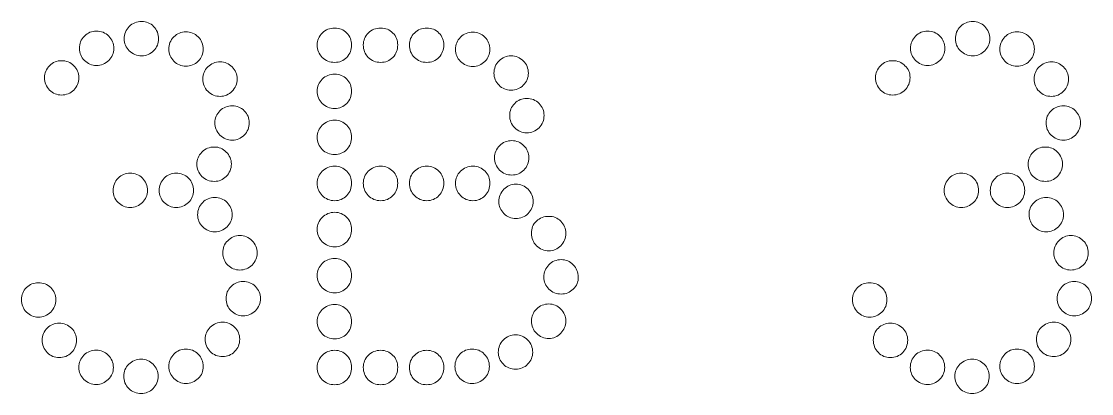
# Model space of a CAD drawing. Header units: inches. Extents: x 45 to 1248, y 45 to 200.
# Drawn here: x 812.3 to 961.4, y 45.5 to 97.3 of the extents above; entities that cross this region are included whole.
import ezdxf

# ---------------------------------------------------------------- set-up
doc = ezdxf.new("R2010")
doc.units = ezdxf.units.IN
doc.header["$MEASUREMENT"] = 0
doc.layers.add('Calque 1', color=7, linetype='Continuous')

msp = doc.modelspace()

# ---------------------------------------------------------------- linework, layer by layer
at = {"layer": 'Calque 1', "lineweight": 0}
for points in [[(830.76, 93.24), (830.3, 92.78), (829.73, 92.53), (829.1, 92.53), (828.43, 92.53), (827.83, 92.78), (827.37, 93.24), (826.91, 93.7), (826.66, 94.26), (826.66, 94.9), (826.66, 95.57), (826.91, 96.17), (827.37, 96.63), (827.83, 97.08), (828.43, 97.33), (829.1, 97.33), (829.73, 97.33), (830.3, 97.08), (830.76, 96.63), (831.21, 96.17), (831.46, 95.57), (831.46, 94.9), (831.46, 94.26), (831.21, 93.7), (830.76, 93.24)], [(946.54, 93.24), (946.08, 92.78), (945.52, 92.53), (944.88, 92.53), (944.21, 92.53), (943.61, 92.78), (943.15, 93.24), (942.69, 93.7), (942.45, 94.26), (942.45, 94.9), (942.45, 95.57), (942.69, 96.17), (943.15, 96.63), (943.61, 97.08), (944.21, 97.33), (944.88, 97.33), (945.52, 97.33), (946.08, 97.08), (946.54, 96.63), (947, 96.17), (947.24, 95.57), (947.24, 94.9), (947.24, 94.26), (947, 93.7), (946.54, 93.24)], [(821.13, 95.29), (821.58, 95.74), (822.15, 95.99), (822.78, 95.99), (823.45, 95.99), (824.05, 95.74), (824.51, 95.29), (824.97, 94.83), (825.22, 94.23), (825.22, 93.56), (825.22, 92.92), (824.97, 92.36), (824.51, 91.9), (824.05, 91.44), (823.45, 91.19), (822.78, 91.19), (822.15, 91.19), (821.58, 91.44), (821.13, 91.9), (820.67, 92.36), (820.42, 92.92), (820.42, 93.56), (820.42, 94.23), (820.63, 94.83), (821.13, 95.29)], [(833.58, 95.18), (834.04, 95.64), (834.6, 95.89), (835.24, 95.89), (835.91, 95.89), (836.51, 95.64), (836.97, 95.18), (837.42, 94.72), (837.67, 94.12), (837.67, 93.45), (837.67, 92.82), (837.42, 92.25), (836.97, 91.79), (836.51, 91.33), (835.91, 91.09), (835.24, 91.09), (834.6, 91.09), (834.04, 91.33), (833.58, 91.79), (833.12, 92.25), (832.87, 92.82), (832.87, 93.45), (832.87, 94.12), (833.08, 94.69), (833.58, 95.18)], [(857.67, 92.32), (857.21, 91.86), (856.65, 91.62), (855.98, 91.62), (855.31, 91.62), (854.71, 91.86), (854.25, 92.32), (853.79, 92.78), (853.55, 93.38), (853.55, 94.05), (853.55, 94.69), (853.79, 95.25), (854.25, 95.71), (854.71, 96.17), (855.31, 96.41), (855.98, 96.41), (856.65, 96.41), (857.21, 96.17), (857.67, 95.71), (858.13, 95.25), (858.34, 94.69), (858.34, 94.05), (858.34, 93.38), (858.13, 92.82), (857.67, 92.32)], [(864.09, 92.32), (863.64, 91.86), (863.07, 91.62), (862.4, 91.62), (861.73, 91.62), (861.13, 91.86), (860.67, 92.32), (860.21, 92.78), (859.97, 93.38), (859.97, 94.05), (859.97, 94.69), (860.21, 95.25), (860.67, 95.71), (861.13, 96.17), (861.73, 96.41), (862.4, 96.41), (863.07, 96.41), (863.64, 96.17), (864.09, 95.71), (864.55, 95.25), (864.76, 94.69), (864.76, 94.05), (864.76, 93.38), (864.55, 92.82), (864.09, 92.32)], [(870.51, 92.32), (870.06, 91.86), (869.49, 91.62), (868.82, 91.62), (868.15, 91.62), (867.55, 91.86), (867.09, 92.32), (866.63, 92.78), (866.39, 93.38), (866.39, 94.05), (866.39, 94.69), (866.63, 95.25), (867.09, 95.71), (867.55, 96.17), (868.15, 96.41), (868.82, 96.41), (869.49, 96.41), (870.06, 96.17), (870.51, 95.71), (870.97, 95.25), (871.18, 94.69), (871.18, 94.05), (871.18, 93.38), (870.97, 92.82), (870.51, 92.32)], [(876.9, 91.76), (876.44, 91.3), (875.88, 91.05), (875.24, 91.05), (874.57, 91.05), (873.97, 91.3), (873.51, 91.76), (873.05, 92.22), (872.81, 92.78), (872.81, 93.42), (872.81, 94.09), (873.05, 94.69), (873.51, 95.14), (873.97, 95.6), (874.57, 95.85), (875.24, 95.85), (875.88, 95.85), (876.44, 95.6), (876.9, 95.14), (877.36, 94.69), (877.61, 94.09), (877.61, 93.42), (877.61, 92.78), (877.36, 92.22), (876.9, 91.76)], [(936.91, 95.29), (937.37, 95.74), (937.93, 95.99), (938.57, 95.99), (939.24, 95.99), (939.84, 95.74), (940.29, 95.29), (940.75, 94.83), (941, 94.23), (941, 93.56), (941, 92.92), (940.75, 92.36), (940.29, 91.9), (939.84, 91.44), (939.24, 91.19), (938.57, 91.19), (937.93, 91.19), (937.37, 91.44), (936.91, 91.9), (936.45, 92.36), (936.2, 92.92), (936.2, 93.56), (936.2, 94.23), (936.45, 94.83), (936.91, 95.29)], [(949.36, 95.18), (949.82, 95.64), (950.38, 95.89), (951.02, 95.89), (951.69, 95.89), (952.29, 95.64), (952.75, 95.18), (953.21, 94.72), (953.45, 94.12), (953.45, 93.45), (953.45, 92.82), (953.21, 92.25), (952.75, 91.79), (952.29, 91.33), (951.69, 91.09), (951.02, 91.09), (950.38, 91.09), (949.82, 91.33), (949.36, 91.79), (948.9, 92.25), (948.65, 92.82), (948.65, 93.45), (948.65, 94.12), (948.9, 94.69), (949.36, 95.18)], [(878.88, 91.83), (879.33, 92.29), (879.9, 92.53), (880.53, 92.53), (881.2, 92.53), (881.8, 92.29), (882.26, 91.83), (882.72, 91.37), (882.97, 90.77), (882.97, 90.1), (882.97, 89.46), (882.72, 88.9), (882.26, 88.44), (881.8, 87.98), (881.2, 87.74), (880.53, 87.74), (879.9, 87.74), (879.33, 87.98), (878.88, 88.44), (878.42, 88.9), (878.17, 89.46), (878.17, 90.1), (878.17, 90.77), (878.42, 91.37), (878.88, 91.83)], [(820.35, 89.5), (820.35, 88.83), (820.1, 88.23), (819.64, 87.77), (819.19, 87.31), (818.59, 87.07), (817.92, 87.07), (817.28, 87.07), (816.72, 87.31), (816.26, 87.77), (815.8, 88.23), (815.55, 88.83), (815.55, 89.5), (815.55, 90.13), (815.8, 90.7), (816.26, 91.16), (816.72, 91.62), (817.28, 91.86), (817.92, 91.86), (818.59, 91.86), (819.19, 91.62), (819.64, 91.16), (820.1, 90.7), (820.35, 90.17), (820.35, 89.5)], [(838.31, 87.59), (837.85, 88.05), (837.6, 88.65), (837.6, 89.32), (837.6, 89.96), (837.85, 90.52), (838.31, 90.98), (838.76, 91.44), (839.36, 91.69), (840.03, 91.69), (840.67, 91.69), (841.23, 91.44), (841.69, 90.98), (842.15, 90.52), (842.4, 89.96), (842.4, 89.32), (842.4, 88.65), (842.15, 88.05), (841.69, 87.59), (841.23, 87.14), (840.67, 86.89), (840.03, 86.89), (839.36, 86.89), (838.8, 87.1), (838.31, 87.59)], [(936.13, 89.5), (936.13, 88.83), (935.88, 88.23), (935.43, 87.77), (934.97, 87.31), (934.37, 87.07), (933.7, 87.07), (933.06, 87.07), (932.5, 87.31), (932.04, 87.77), (931.58, 88.23), (931.33, 88.83), (931.33, 89.5), (931.33, 90.13), (931.58, 90.7), (932.04, 91.16), (932.5, 91.62), (933.06, 91.86), (933.7, 91.86), (934.37, 91.86), (934.97, 91.62), (935.43, 91.16), (935.92, 90.7), (936.13, 90.17), (936.13, 89.5)], [(954.12, 87.59), (953.66, 88.05), (953.42, 88.65), (953.42, 89.32), (953.42, 89.96), (953.66, 90.52), (954.12, 90.98), (954.58, 91.44), (955.18, 91.69), (955.85, 91.69), (956.49, 91.69), (957.05, 91.44), (957.51, 90.98), (957.97, 90.52), (958.21, 89.96), (958.21, 89.32), (958.21, 88.65), (957.97, 88.05), (957.51, 87.59), (957.05, 87.14), (956.49, 86.89), (955.85, 86.89), (955.15, 86.89), (954.58, 87.1), (954.12, 87.59)], [(857.67, 85.9), (857.21, 85.44), (856.65, 85.2), (855.98, 85.2), (855.31, 85.2), (854.71, 85.44), (854.25, 85.9), (853.79, 86.36), (853.55, 86.96), (853.55, 87.63), (853.55, 88.26), (853.79, 88.83), (854.25, 89.29), (854.71, 89.75), (855.31, 89.99), (855.98, 89.99), (856.65, 89.99), (857.21, 89.75), (857.67, 89.29), (858.13, 88.83), (858.34, 88.26), (858.34, 87.63), (858.34, 86.96), (858.13, 86.4), (857.67, 85.9)], [(882.72, 81.81), (882.09, 81.81), (881.52, 82.06), (881.06, 82.51), (880.6, 82.97), (880.36, 83.57), (880.36, 84.24), (880.36, 84.88), (880.6, 85.44), (881.06, 85.9), (881.52, 86.36), (882.09, 86.61), (882.72, 86.61), (883.39, 86.61), (883.99, 86.36), (884.45, 85.9), (884.91, 85.44), (885.15, 84.88), (885.15, 84.24), (885.15, 83.57), (884.91, 82.97), (884.45, 82.51), (883.99, 82.06), (883.43, 81.81), (882.72, 81.81)], [(840, 84.88), (840.46, 85.34), (841.06, 85.58), (841.73, 85.58), (842.36, 85.58), (842.93, 85.34), (843.39, 84.88), (843.84, 84.42), (844.09, 83.86), (844.09, 83.22), (844.09, 82.55), (843.84, 81.95), (843.39, 81.49), (842.93, 81.03), (842.36, 80.79), (841.73, 80.79), (841.06, 80.79), (840.46, 81.03), (840, 81.49), (839.54, 81.95), (839.29, 82.55), (839.29, 83.22), (839.29, 83.86), (839.51, 84.42), (840, 84.88)], [(955.78, 84.88), (956.24, 85.34), (956.84, 85.58), (957.51, 85.58), (958.14, 85.58), (958.71, 85.34), (959.17, 84.88), (959.63, 84.42), (959.87, 83.86), (959.87, 83.22), (959.87, 82.55), (959.63, 81.95), (959.17, 81.49), (958.71, 81.03), (958.14, 80.79), (957.51, 80.79), (956.84, 80.79), (956.24, 81.03), (955.78, 81.49), (955.32, 81.95), (955.08, 82.55), (955.08, 83.22), (955.08, 83.86), (955.32, 84.42), (955.78, 84.88)], [(857.67, 79.48), (857.21, 79.02), (856.65, 78.78), (855.98, 78.78), (855.31, 78.78), (854.71, 79.02), (854.25, 79.48), (853.79, 79.94), (853.55, 80.54), (853.55, 81.21), (853.55, 81.84), (853.79, 82.41), (854.25, 82.87), (854.71, 83.33), (855.31, 83.57), (855.98, 83.57), (856.65, 83.57), (857.21, 83.33), (857.67, 82.87), (858.13, 82.41), (858.34, 81.84), (858.34, 81.21), (858.34, 80.54), (858.13, 79.97), (857.67, 79.48)], [(878.95, 80.01), (879.4, 80.47), (880, 80.72), (880.67, 80.72), (881.31, 80.72), (881.87, 80.47), (882.33, 80.01), (882.79, 79.55), (883.04, 78.99), (883.04, 78.35), (883.04, 77.68), (882.79, 77.08), (882.33, 76.62), (881.87, 76.16), (881.31, 75.92), (880.67, 75.92), (880, 75.92), (879.4, 76.16), (878.95, 76.62), (878.49, 77.08), (878.24, 77.68), (878.24, 78.35), (878.24, 78.99), (878.49, 79.55), (878.95, 80.01)], [(837.49, 79.13), (837.95, 79.59), (838.55, 79.83), (839.22, 79.83), (839.86, 79.83), (840.42, 79.59), (840.88, 79.13), (841.34, 78.67), (841.59, 78.11), (841.59, 77.47), (841.59, 76.8), (841.34, 76.2), (840.88, 75.74), (840.42, 75.28), (839.86, 75.04), (839.22, 75.04), (838.55, 75.04), (837.95, 75.28), (837.49, 75.74), (837.04, 76.2), (836.79, 76.8), (836.79, 77.47), (836.79, 78.07), (837, 78.63), (837.49, 79.13)], [(953.28, 79.13), (953.73, 79.59), (954.33, 79.83), (955, 79.83), (955.64, 79.83), (956.2, 79.59), (956.66, 79.13), (957.12, 78.67), (957.37, 78.11), (957.37, 77.47), (957.37, 76.8), (957.12, 76.2), (956.66, 75.74), (956.2, 75.28), (955.64, 75.04), (955, 75.04), (954.33, 75.04), (953.73, 75.28), (953.28, 75.74), (952.82, 76.2), (952.57, 76.8), (952.57, 77.47), (952.57, 78.07), (952.82, 78.63), (953.28, 79.13)], [(825.11, 73.77), (825.11, 74.44), (825.36, 75.04), (825.82, 75.49), (826.28, 75.95), (826.84, 76.2), (827.48, 76.2), (828.15, 76.2), (828.75, 75.95), (829.2, 75.49), (829.66, 75.04), (829.91, 74.44), (829.91, 73.77), (829.91, 73.13), (829.66, 72.57), (829.2, 72.11), (828.75, 71.65), (828.15, 71.4), (827.48, 71.4), (826.84, 71.4), (826.28, 71.65), (825.82, 72.11), (825.32, 72.6), (825.11, 73.13), (825.11, 73.77)], [(831.53, 73.77), (831.53, 74.44), (831.78, 75.04), (832.24, 75.49), (832.7, 75.95), (833.26, 76.2), (833.9, 76.2), (834.57, 76.2), (835.17, 75.95), (835.62, 75.49), (836.08, 75.04), (836.33, 74.44), (836.33, 73.77), (836.33, 73.13), (836.08, 72.57), (835.62, 72.11), (835.17, 71.65), (834.57, 71.4), (833.9, 71.4), (833.26, 71.4), (832.7, 71.65), (832.24, 72.11), (831.74, 72.6), (831.53, 73.13), (831.53, 73.77)], [(857.67, 73.06), (857.21, 72.6), (856.65, 72.35), (855.98, 72.35), (855.31, 72.35), (854.71, 72.6), (854.25, 73.06), (853.79, 73.52), (853.55, 74.12), (853.55, 74.79), (853.55, 75.42), (853.79, 75.99), (854.25, 76.45), (854.71, 76.91), (855.31, 77.15), (855.98, 77.15), (856.65, 77.15), (857.21, 76.91), (857.67, 76.45), (858.13, 75.99), (858.34, 75.42), (858.34, 74.79), (858.34, 74.12), (858.13, 73.55), (857.67, 73.06)], [(864.09, 73.06), (863.64, 72.6), (863.07, 72.35), (862.4, 72.35), (861.73, 72.35), (861.13, 72.6), (860.67, 73.06), (860.21, 73.52), (859.97, 74.12), (859.97, 74.79), (859.97, 75.42), (860.21, 75.99), (860.67, 76.45), (861.13, 76.91), (861.73, 77.15), (862.4, 77.15), (863.07, 77.15), (863.64, 76.91), (864.09, 76.45), (864.55, 75.99), (864.76, 75.42), (864.76, 74.79), (864.76, 74.12), (864.55, 73.55), (864.09, 73.06)], [(870.51, 73.06), (870.06, 72.6), (869.49, 72.35), (868.82, 72.35), (868.15, 72.35), (867.55, 72.6), (867.09, 73.06), (866.63, 73.52), (866.39, 74.12), (866.39, 74.79), (866.39, 75.42), (866.63, 75.99), (867.09, 76.45), (867.55, 76.91), (868.15, 77.15), (868.82, 77.15), (869.49, 77.15), (870.06, 76.91), (870.51, 76.45), (870.97, 75.99), (871.18, 75.42), (871.18, 74.79), (871.18, 74.12), (870.97, 73.55), (870.51, 73.06)], [(876.94, 73.06), (876.48, 72.6), (875.91, 72.35), (875.24, 72.35), (874.57, 72.35), (873.97, 72.6), (873.51, 73.06), (873.05, 73.52), (872.81, 74.12), (872.81, 74.79), (872.81, 75.42), (873.05, 75.99), (873.51, 76.45), (873.97, 76.91), (874.57, 77.15), (875.24, 77.15), (875.91, 77.15), (876.48, 76.91), (876.94, 76.45), (877.39, 75.99), (877.61, 75.42), (877.61, 74.79), (877.61, 74.12), (877.39, 73.55), (876.94, 73.06)], [(940.89, 73.77), (940.89, 74.44), (941.14, 75.04), (941.6, 75.49), (942.06, 75.95), (942.62, 76.2), (943.26, 76.2), (943.93, 76.2), (944.53, 75.95), (944.99, 75.49), (945.44, 75.04), (945.69, 74.44), (945.69, 73.77), (945.69, 73.13), (945.44, 72.57), (944.99, 72.11), (944.53, 71.65), (943.93, 71.4), (943.26, 71.4), (942.62, 71.4), (942.06, 71.65), (941.6, 72.11), (941.14, 72.6), (940.89, 73.13), (940.89, 73.77)], [(947.31, 73.77), (947.31, 74.44), (947.56, 75.04), (948.02, 75.49), (948.48, 75.95), (949.04, 76.2), (949.68, 76.2), (950.35, 76.2), (950.95, 75.95), (951.41, 75.49), (951.86, 75.04), (952.11, 74.44), (952.11, 73.77), (952.11, 73.13), (951.86, 72.57), (951.41, 72.11), (950.95, 71.65), (950.35, 71.4), (949.68, 71.4), (949.04, 71.4), (948.48, 71.65), (948.02, 72.11), (947.53, 72.6), (947.31, 73.13), (947.31, 73.77)], [(882.93, 70.56), (882.47, 70.1), (881.87, 69.85), (881.2, 69.85), (880.57, 69.85), (880, 70.1), (879.55, 70.56), (879.09, 71.01), (878.84, 71.58), (878.84, 72.21), (878.84, 72.88), (879.09, 73.48), (879.55, 73.94), (880, 74.4), (880.57, 74.65), (881.2, 74.65), (881.87, 74.65), (882.47, 74.4), (882.93, 73.94), (883.39, 73.48), (883.64, 72.88), (883.64, 72.21), (883.64, 71.61), (883.39, 71.05), (882.93, 70.56)], [(837.6, 72.11), (838.06, 72.57), (838.62, 72.81), (839.26, 72.81), (839.93, 72.81), (840.53, 72.57), (840.99, 72.11), (841.45, 71.65), (841.69, 71.05), (841.69, 70.38), (841.69, 69.74), (841.45, 69.18), (840.99, 68.72), (840.53, 68.26), (839.93, 68.02), (839.26, 68.02), (838.62, 68.02), (838.06, 68.26), (837.6, 68.72), (837.14, 69.18), (836.89, 69.74), (836.89, 70.38), (836.89, 71.05), (837.14, 71.65), (837.6, 72.11)], [(953.42, 72.11), (953.88, 72.57), (954.44, 72.81), (955.08, 72.81), (955.75, 72.81), (956.35, 72.57), (956.8, 72.11), (957.26, 71.65), (957.51, 71.05), (957.51, 70.38), (957.51, 69.74), (957.26, 69.18), (956.8, 68.72), (956.35, 68.26), (955.75, 68.02), (955.08, 68.02), (954.44, 68.02), (953.88, 68.26), (953.42, 68.72), (952.96, 69.18), (952.71, 69.74), (952.71, 70.38), (952.71, 71.05), (952.92, 71.65), (953.42, 72.11)], [(857.67, 66.64), (857.21, 66.18), (856.65, 65.93), (855.98, 65.93), (855.31, 65.93), (854.71, 66.18), (854.25, 66.64), (853.79, 67.1), (853.55, 67.7), (853.55, 68.37), (853.55, 69), (853.79, 69.57), (854.25, 70.03), (854.71, 70.48), (855.31, 70.73), (855.98, 70.73), (856.65, 70.73), (857.21, 70.48), (857.67, 70.03), (858.13, 69.57), (858.34, 69), (858.34, 68.37), (858.34, 67.7), (858.13, 67.13), (857.67, 66.64)], [(884.1, 69.5), (884.55, 69.96), (885.15, 70.17), (885.82, 70.17), (886.46, 70.17), (887.02, 69.96), (887.48, 69.5), (887.94, 69.04), (888.19, 68.47), (888.19, 67.8), (888.19, 67.13), (887.94, 66.53), (887.48, 66.08), (887.02, 65.62), (886.46, 65.37), (885.82, 65.37), (885.15, 65.37), (884.55, 65.62), (884.1, 66.08), (883.64, 66.53), (883.39, 67.13), (883.39, 67.8), (883.39, 68.51), (883.6, 69.07), (884.1, 69.5)], [(841.09, 66.78), (841.55, 67.24), (842.12, 67.49), (842.75, 67.49), (843.42, 67.49), (844.02, 67.24), (844.48, 66.78), (844.94, 66.32), (845.18, 65.72), (845.18, 65.05), (845.18, 64.42), (844.94, 63.85), (844.48, 63.39), (844.02, 62.94), (843.42, 62.69), (842.75, 62.69), (842.12, 62.69), (841.55, 62.94), (841.09, 63.39), (840.63, 63.85), (840.39, 64.42), (840.39, 65.05), (840.39, 65.72), (840.6, 66.32), (841.09, 66.78)], [(956.87, 66.78), (957.33, 67.24), (957.9, 67.49), (958.53, 67.49), (959.2, 67.49), (959.8, 67.24), (960.26, 66.78), (960.72, 66.32), (960.97, 65.72), (960.97, 65.05), (960.97, 64.42), (960.72, 63.85), (960.26, 63.39), (959.8, 62.94), (959.2, 62.69), (958.53, 62.69), (957.9, 62.69), (957.33, 62.94), (956.87, 63.39), (956.42, 63.85), (956.17, 64.42), (956.17, 65.05), (956.17, 65.72), (956.42, 66.32), (956.87, 66.78)], [(857.67, 60.22), (857.21, 59.76), (856.65, 59.51), (855.98, 59.51), (855.31, 59.51), (854.71, 59.76), (854.25, 60.22), (853.79, 60.68), (853.55, 61.28), (853.55, 61.95), (853.55, 62.58), (853.79, 63.15), (854.25, 63.61), (854.71, 64.06), (855.31, 64.31), (855.98, 64.31), (856.65, 64.31), (857.21, 64.06), (857.67, 63.61), (858.13, 63.15), (858.34, 62.58), (858.34, 61.95), (858.34, 61.28), (858.13, 60.71), (857.67, 60.22)], [(889.21, 60.04), (888.75, 59.58), (888.19, 59.34), (887.55, 59.34), (886.88, 59.34), (886.28, 59.58), (885.82, 60.04), (885.37, 60.5), (885.12, 61.07), (885.12, 61.7), (885.12, 62.37), (885.37, 62.97), (885.82, 63.43), (886.28, 63.89), (886.88, 64.14), (887.55, 64.14), (888.19, 64.14), (888.75, 63.89), (889.21, 63.43), (889.67, 62.97), (889.92, 62.37), (889.92, 61.7), (889.92, 61.07), (889.71, 60.5), (889.21, 60.04)], [(813.05, 56.83), (812.59, 57.29), (812.34, 57.89), (812.34, 58.56), (812.34, 59.23), (812.59, 59.8), (813.05, 60.25), (813.51, 60.71), (814.07, 60.92), (814.7, 60.92), (815.38, 60.92), (815.97, 60.71), (816.43, 60.25), (816.89, 59.8), (817.14, 59.23), (817.14, 58.56), (817.14, 57.89), (816.89, 57.29), (816.43, 56.83), (815.97, 56.37), (815.38, 56.13), (814.7, 56.13), (814.07, 56.13), (813.51, 56.37), (813.05, 56.83)], [(844.94, 57.01), (844.48, 56.55), (843.88, 56.3), (843.21, 56.3), (842.57, 56.3), (842.01, 56.55), (841.55, 57.01), (841.09, 57.47), (840.85, 58.07), (840.85, 58.74), (840.85, 59.37), (841.09, 59.94), (841.55, 60.4), (842.01, 60.85), (842.57, 61.1), (843.21, 61.1), (843.88, 61.1), (844.48, 60.85), (844.94, 60.4), (845.4, 59.94), (845.64, 59.37), (845.64, 58.74), (845.64, 58.07), (845.4, 57.5), (844.94, 57.01)], [(928.83, 56.83), (928.37, 57.29), (928.12, 57.89), (928.12, 58.56), (928.12, 59.23), (928.37, 59.8), (928.83, 60.25), (929.29, 60.71), (929.85, 60.92), (930.49, 60.92), (931.16, 60.92), (931.76, 60.71), (932.22, 60.25), (932.67, 59.8), (932.92, 59.23), (932.92, 58.56), (932.92, 57.89), (932.67, 57.29), (932.22, 56.83), (931.76, 56.37), (931.16, 56.13), (930.49, 56.13), (929.85, 56.13), (929.29, 56.37), (928.83, 56.83)], [(960.72, 57.01), (960.26, 56.55), (959.66, 56.3), (958.99, 56.3), (958.36, 56.3), (957.79, 56.55), (957.33, 57.01), (956.87, 57.47), (956.63, 58.07), (956.63, 58.74), (956.63, 59.37), (956.87, 59.94), (957.33, 60.4), (957.79, 60.85), (958.36, 61.1), (958.99, 61.1), (959.66, 61.1), (960.26, 60.85), (960.72, 60.4), (961.18, 59.94), (961.43, 59.37), (961.43, 58.74), (961.43, 58.07), (961.18, 57.5), (960.72, 57.01)], [(857.67, 53.8), (857.21, 53.34), (856.65, 53.09), (855.98, 53.09), (855.31, 53.09), (854.71, 53.34), (854.25, 53.8), (853.79, 54.26), (853.55, 54.86), (853.55, 55.53), (853.55, 56.16), (853.79, 56.73), (854.25, 57.19), (854.71, 57.64), (855.31, 57.89), (855.98, 57.89), (856.65, 57.89), (857.21, 57.64), (857.67, 57.19), (858.13, 56.73), (858.34, 56.16), (858.34, 55.53), (858.34, 54.86), (858.13, 54.29), (857.67, 53.8)], [(887.48, 53.87), (887.02, 53.41), (886.46, 53.16), (885.82, 53.16), (885.15, 53.16), (884.55, 53.41), (884.1, 53.87), (883.64, 54.33), (883.39, 54.93), (883.39, 55.6), (883.39, 56.23), (883.64, 56.8), (884.1, 57.26), (884.55, 57.71), (885.15, 57.96), (885.82, 57.96), (886.46, 57.96), (887.02, 57.71), (887.48, 57.26), (887.94, 56.8), (888.19, 56.23), (888.19, 55.6), (888.19, 54.93), (887.94, 54.36), (887.48, 53.87)], [(819.33, 51.19), (818.87, 50.73), (818.27, 50.48), (817.6, 50.48), (816.96, 50.48), (816.4, 50.73), (815.94, 51.19), (815.48, 51.65), (815.23, 52.25), (815.23, 52.92), (815.23, 53.59), (815.48, 54.15), (815.94, 54.61), (816.4, 55.07), (816.96, 55.28), (817.6, 55.28), (818.27, 55.28), (818.87, 55.03), (819.33, 54.57), (819.79, 54.12), (820.03, 53.55), (820.03, 52.92), (820.03, 52.25), (819.79, 51.65), (819.33, 51.19)], [(842.05, 51.33), (841.59, 50.87), (841.02, 50.62), (840.39, 50.62), (839.72, 50.62), (839.12, 50.87), (838.66, 51.33), (838.2, 51.79), (837.95, 52.39), (837.95, 53.06), (837.95, 53.69), (838.2, 54.26), (838.66, 54.72), (839.12, 55.17), (839.72, 55.42), (840.39, 55.42), (841.02, 55.42), (841.59, 55.17), (842.05, 54.72), (842.5, 54.26), (842.75, 53.69), (842.75, 53.06), (842.75, 52.35), (842.5, 51.79), (842.05, 51.33)], [(935.11, 51.19), (934.65, 50.73), (934.05, 50.48), (933.38, 50.48), (932.74, 50.48), (932.18, 50.73), (931.72, 51.19), (931.26, 51.65), (931.02, 52.25), (931.02, 52.92), (931.02, 53.59), (931.26, 54.15), (931.72, 54.61), (932.18, 55.07), (932.74, 55.28), (933.38, 55.28), (934.05, 55.28), (934.65, 55.03), (935.11, 54.57), (935.57, 54.12), (935.81, 53.55), (935.81, 52.92), (935.81, 52.25), (935.57, 51.65), (935.11, 51.19)], [(957.83, 51.33), (957.37, 50.87), (956.8, 50.62), (956.17, 50.62), (955.5, 50.62), (954.9, 50.87), (954.44, 51.33), (953.98, 51.79), (953.73, 52.39), (953.73, 53.06), (953.73, 53.69), (953.98, 54.26), (954.44, 54.72), (954.9, 55.17), (955.5, 55.42), (956.17, 55.42), (956.8, 55.42), (957.37, 55.17), (957.83, 54.72), (958.29, 54.26), (958.53, 53.69), (958.53, 53.06), (958.53, 52.35), (958.32, 51.79), (957.83, 51.33)], [(882.86, 49.57), (882.4, 49.11), (881.84, 48.86), (881.2, 48.86), (880.53, 48.86), (879.93, 49.11), (879.48, 49.57), (879.02, 50.02), (878.77, 50.59), (878.77, 51.22), (878.77, 51.89), (879.02, 52.49), (879.48, 52.95), (879.93, 53.41), (880.53, 53.66), (881.2, 53.66), (881.84, 53.66), (882.4, 53.41), (882.86, 52.95), (883.32, 52.49), (883.57, 51.89), (883.57, 51.22), (883.57, 50.59), (883.32, 50.06), (882.86, 49.57)], [(824.44, 47.45), (823.98, 46.99), (823.42, 46.74), (822.78, 46.74), (822.11, 46.74), (821.51, 46.99), (821.06, 47.45), (820.6, 47.91), (820.35, 48.47), (820.35, 49.11), (820.35, 49.78), (820.6, 50.38), (821.06, 50.84), (821.51, 51.29), (822.11, 51.54), (822.78, 51.54), (823.42, 51.54), (823.98, 51.29), (824.44, 50.84), (824.9, 50.38), (825.15, 49.78), (825.15, 49.11), (825.15, 48.47), (824.94, 47.94), (824.44, 47.45)], [(836.97, 47.59), (836.51, 47.13), (835.91, 46.88), (835.24, 46.88), (834.6, 46.88), (834.04, 47.13), (833.58, 47.59), (833.12, 48.05), (832.87, 48.61), (832.87, 49.25), (832.87, 49.92), (833.12, 50.52), (833.58, 50.98), (834.04, 51.44), (834.6, 51.68), (835.24, 51.68), (835.91, 51.68), (836.51, 51.44), (836.97, 50.98), (837.42, 50.52), (837.67, 49.92), (837.67, 49.25), (837.67, 48.61), (837.46, 48.05), (836.97, 47.59)], [(857.67, 47.41), (857.21, 46.95), (856.65, 46.71), (855.98, 46.71), (855.31, 46.71), (854.71, 46.95), (854.25, 47.41), (853.79, 47.87), (853.55, 48.47), (853.55, 49.14), (853.55, 49.78), (853.79, 50.34), (854.25, 50.8), (854.71, 51.26), (855.31, 51.51), (855.98, 51.51), (856.65, 51.51), (857.21, 51.26), (857.67, 50.8), (858.13, 50.34), (858.34, 49.78), (858.34, 49.14), (858.34, 48.44), (858.13, 47.87), (857.67, 47.41)], [(864.09, 47.41), (863.64, 46.95), (863.07, 46.71), (862.4, 46.71), (861.73, 46.71), (861.13, 46.95), (860.67, 47.41), (860.21, 47.87), (859.97, 48.47), (859.97, 49.14), (859.97, 49.78), (860.21, 50.34), (860.67, 50.8), (861.13, 51.26), (861.73, 51.51), (862.4, 51.51), (863.07, 51.51), (863.64, 51.26), (864.09, 50.8), (864.55, 50.34), (864.76, 49.78), (864.76, 49.14), (864.76, 48.44), (864.55, 47.87), (864.09, 47.41)], [(870.51, 47.41), (870.06, 46.95), (869.49, 46.71), (868.82, 46.71), (868.15, 46.71), (867.55, 46.95), (867.09, 47.41), (866.63, 47.87), (866.39, 48.47), (866.39, 49.14), (866.39, 49.78), (866.63, 50.34), (867.09, 50.8), (867.55, 51.26), (868.15, 51.51), (868.82, 51.51), (869.49, 51.51), (870.06, 51.26), (870.51, 50.8), (870.97, 50.34), (871.18, 49.78), (871.18, 49.14), (871.18, 48.44), (870.97, 47.87), (870.51, 47.41)], [(876.83, 47.59), (876.37, 47.13), (875.77, 46.88), (875.1, 46.88), (874.47, 46.88), (873.9, 47.13), (873.44, 47.59), (872.98, 48.05), (872.74, 48.61), (872.74, 49.25), (872.74, 49.92), (872.98, 50.52), (873.44, 50.98), (873.9, 51.44), (874.47, 51.68), (875.1, 51.68), (875.77, 51.68), (876.37, 51.44), (876.83, 50.98), (877.29, 50.52), (877.53, 49.92), (877.53, 49.25), (877.53, 48.61), (877.29, 48.05), (876.83, 47.59)], [(940.26, 47.45), (939.8, 46.99), (939.24, 46.74), (938.6, 46.74), (937.93, 46.74), (937.33, 46.99), (936.87, 47.45), (936.41, 47.91), (936.17, 48.47), (936.17, 49.11), (936.17, 49.78), (936.41, 50.38), (936.87, 50.84), (937.33, 51.29), (937.93, 51.54), (938.6, 51.54), (939.24, 51.54), (939.8, 51.29), (940.26, 50.84), (940.72, 50.38), (940.96, 49.78), (940.96, 49.11), (940.96, 48.47), (940.72, 47.94), (940.26, 47.45)], [(952.75, 47.59), (952.29, 47.13), (951.69, 46.88), (951.02, 46.88), (950.38, 46.88), (949.82, 47.13), (949.36, 47.59), (948.9, 48.05), (948.65, 48.61), (948.65, 49.25), (948.65, 49.92), (948.9, 50.52), (949.36, 50.98), (949.82, 51.44), (950.38, 51.68), (951.02, 51.68), (951.69, 51.68), (952.29, 51.44), (952.75, 50.98), (953.21, 50.52), (953.45, 49.92), (953.45, 49.25), (953.45, 48.61), (953.24, 48.05), (952.75, 47.59)], [(830.69, 46.18), (830.23, 45.72), (829.66, 45.47), (829.03, 45.47), (828.36, 45.47), (827.76, 45.72), (827.3, 46.18), (826.84, 46.64), (826.59, 47.24), (826.59, 47.91), (826.59, 48.54), (826.84, 49.11), (827.3, 49.57), (827.76, 50.02), (828.36, 50.27), (829.03, 50.27), (829.66, 50.27), (830.23, 50.02), (830.69, 49.57), (831.14, 49.11), (831.39, 48.54), (831.39, 47.91), (831.39, 47.24), (831.14, 46.64), (830.69, 46.18)], [(946.47, 46.18), (946.01, 45.72), (945.44, 45.47), (944.81, 45.47), (944.14, 45.47), (943.54, 45.72), (943.08, 46.18), (942.62, 46.64), (942.38, 47.24), (942.38, 47.91), (942.38, 48.54), (942.62, 49.11), (943.08, 49.57), (943.54, 50.02), (944.14, 50.27), (944.81, 50.27), (945.44, 50.27), (946.01, 50.02), (946.47, 49.57), (946.93, 49.11), (947.17, 48.54), (947.17, 47.91), (947.17, 47.24), (946.96, 46.64), (946.47, 46.18)]]:
    msp.add_open_spline(points, degree=3, knots=[0, 0, 0, 0, 1, 1, 1, 2, 2, 2, 3, 3, 3, 4, 4, 4, 5, 5, 5, 6, 6, 6, 7, 7, 7, 8, 8, 8, 8], dxfattribs=at)

doc.saveas('drawing.dxf')
